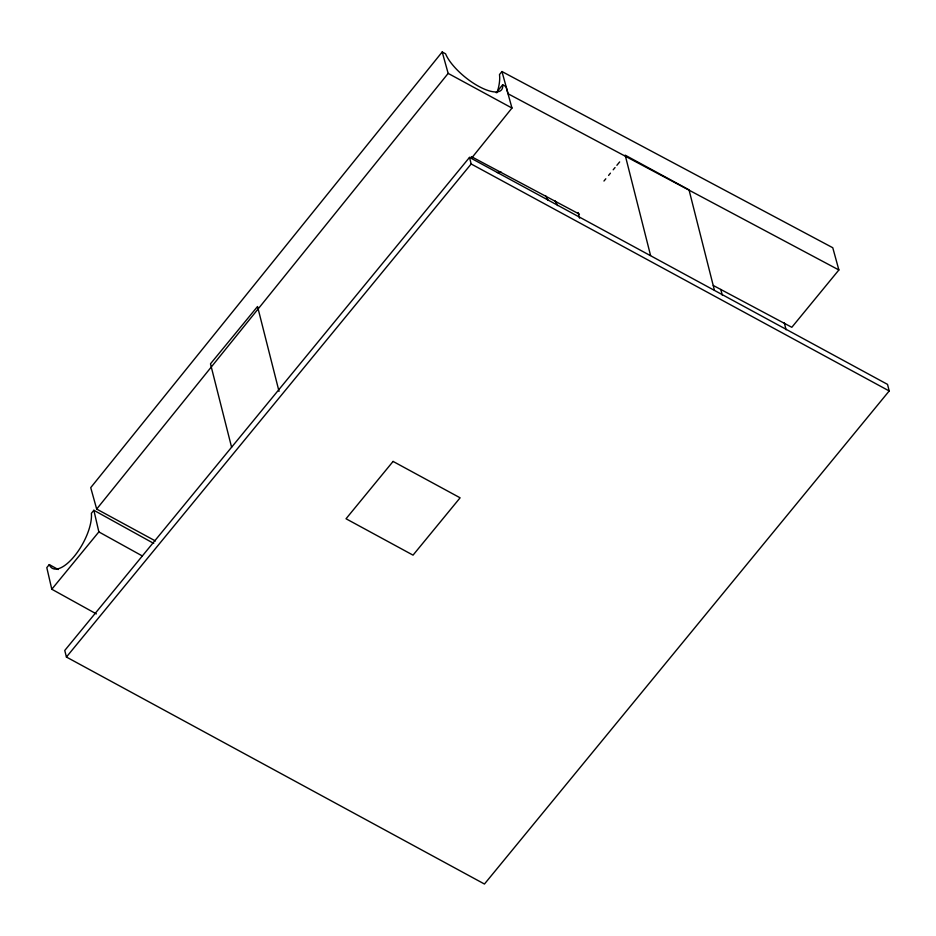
<?xml version="1.0" encoding="UTF-8"?>
<svg xmlns="http://www.w3.org/2000/svg" width="936" height="936" viewBox="0 0 936 936"><rect width="100%" height="100%" fill="white"/><g stroke="black" fill="none" stroke-linecap="round" stroke-linejoin="round"><path stroke-width="1.4" d="M471.604 158.102L511.98 108.049L506.025 86.627L502.655 84.79A36.036 13.045 38.9 0 1 478.881 86.44A36.036 13.045 38.9 0 1 445.571 53.797L442.201 51.971L90.722 487.644L96.677 509.067L155.399 540.949M96.677 509.067L448.157 73.394L442.201 51.971M496.232 92.758L502.655 84.79M153.703 543.395L93.869 510.284L91.377 513.314A36.036 14.66 -61 0 1 74.33 556.253A36.036 14.66 -61 0 1 49.28 564.595L46.8 567.614L51.796 589.235L96.349 613.899M51.796 589.235L98.853 531.905L93.869 510.284M713.302 285.48L791.821 327.296L838.878 269.966L832.771 247.736L501.965 71.545L499.485 74.564A36.036 15.69 -62 0 1 497.11 92.606M469.509 157.4L64.76 650.462L66.421 657.037L484.45 884.029L889.2 390.967L887.539 384.392L469.509 157.4L471.171 163.975L889.2 390.967M66.421 657.037L471.171 163.975M603.966 181.034L605.814 178.788M608.587 175.418L610.424 173.16M613.197 169.79L615.046 167.544M616.882 165.298L619.655 161.928M838.878 269.966L508.072 93.764L501.965 71.545M471.299 156.581L579.431 214.18M448.157 73.394L511.98 108.049M98.853 531.905L142.143 555.855M49.28 564.595L58.196 569.521M784.274 322.686L786.064 329.764M720.814 289.446L722.241 295.109M714.39 290.137L689.013 189.832L625.189 155.177L650.567 255.481M578.132 212.507L579.559 218.158M279.022 391.365L257.54 306.493L210.483 363.823L231.601 447.291M545.489 195.612A240.213 101.17 -61.5 0 1 548.063 200.386M497.332 172.575A240.213 101.17 -61.5 0 1 501.345 172.224M555.06 200.819A240.213 101.17 -61.5 0 1 557.634 205.581M393.085 461.425L346.027 518.755L413.033 555.142L460.102 497.812L393.085 461.425"/></g></svg>
